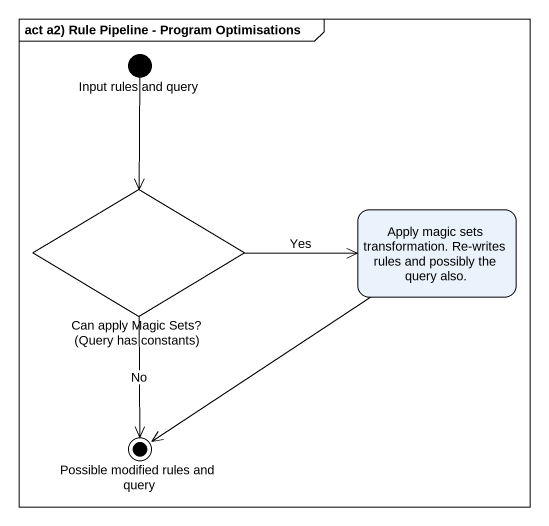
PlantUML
@startuml
mainframe act a2) Rule Pipeline - Program Optimisations
hide empty description
state "Input rules and query" as Input_rules_and_query <<start>>
state "Can apply Magic Sets? (Query has constants)" as Can_apply_Magic_Sets_Query <<choice>>
state "Apply magic sets transformation. Re-writes rules and possibly the query also." as Apply_magic_sets
state "Possible modified rules and query" as Possible_modified_rules_and <<end>>
Input_rules_and_query --> Can_apply_Magic_Sets_Query
Can_apply_Magic_Sets_Query -right-> Apply_magic_sets : Yes
Can_apply_Magic_Sets_Query --> Possible_modified_rules_and : No
Apply_magic_sets --> Possible_modified_rules_and
@enduml
